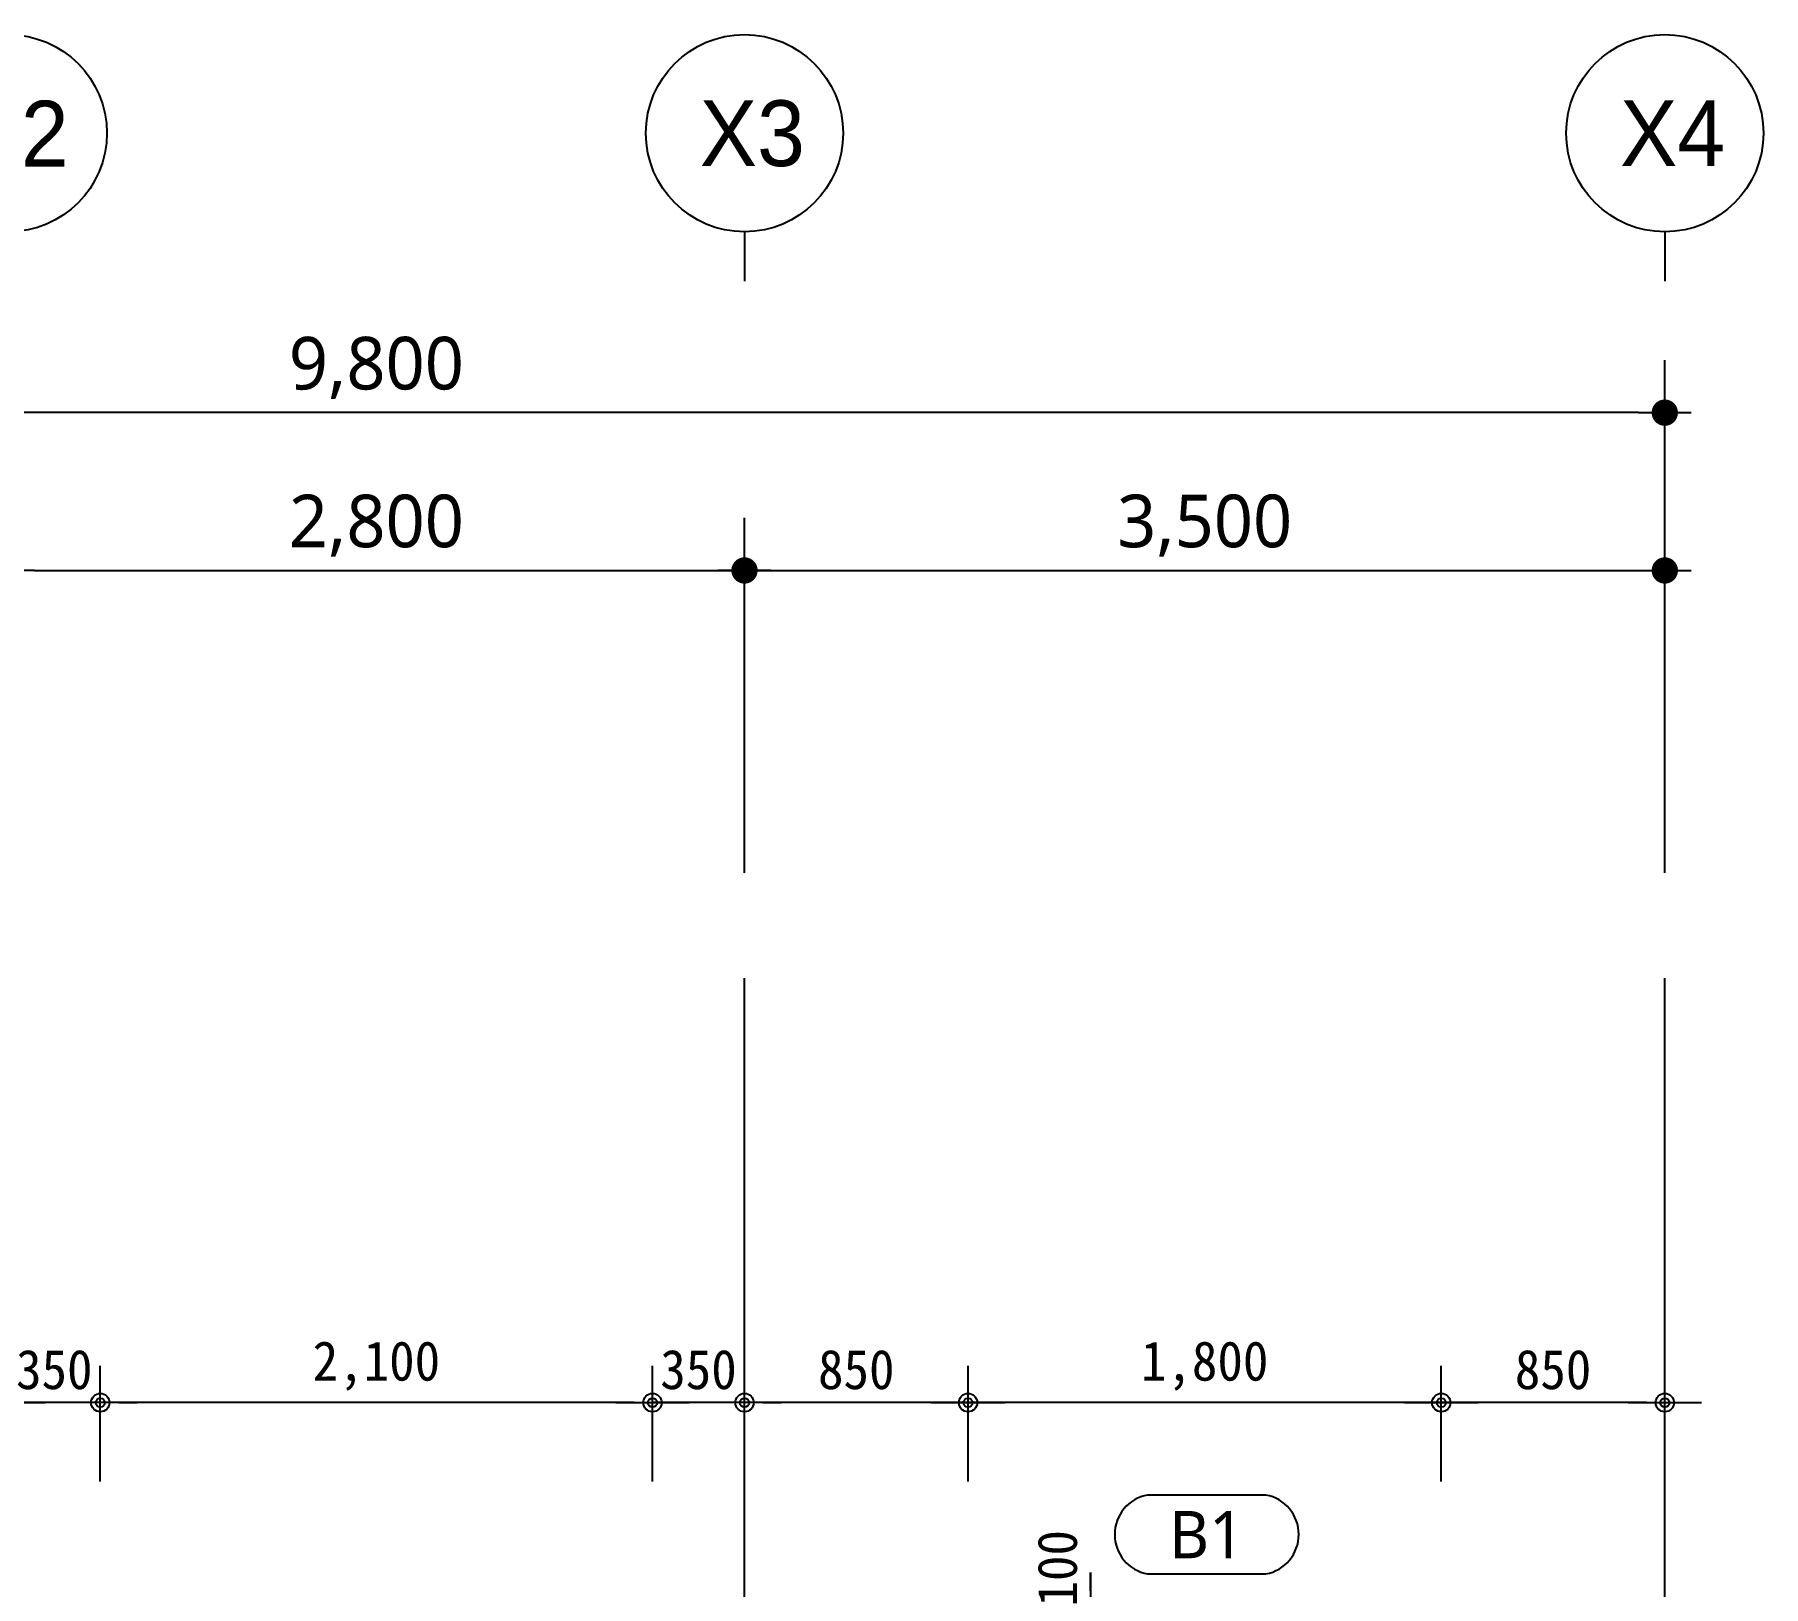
# Model space of a CAD drawing. Extents: x 4530 to 250084, y -28397 to -2308.
# Drawn here: x 59530 to 66105, y -8208 to -2308 of the extents above; entities that cross this region are included whole.
import ezdxf
from ezdxf.enums import TextEntityAlignment as Align

# ---------------------------------------------------------------- set-up
doc = ezdxf.new("R2010")
doc.units = 0
doc.header["$LTSCALE"] = 100
doc.header["$MEASUREMENT"] = 0
doc.header["$PDMODE"] = 34
doc.header["$PDSIZE"] = 3
doc.layers.get('0').update_dxf_attribs({"linetype": 'CONTINUOUS'})
doc.layers.get('Defpoints').update_dxf_attribs({"color": 171, "linetype": 'CONTINUOUS'})
for name, color, linetype in [('buble', 3, 'CONTINUOUS'), ('cen', 1, 'CONTINUOUS'), ('DIM', 1, 'CONTINUOUS'), ('S_SYM', 6, 'CONTINUOUS'), ('S_SYM(B)', 5, 'CONTINUOUS'), ('S_TXT(G)', 7, 'CONTINUOUS'), ('SDIM', 1, 'CONTINUOUS')]:
    doc.layers.add(name, color=color, linetype=linetype)
doc.styles.add('EUN-STYLE1', font='malgun.ttf')
doc.styles.add('HY울릉도M', font='')
doc.styles.get("Standard").update_dxf_attribs({"font": 'malgun.ttf'})
doc.styles.add('WL', font='')
doc.styles.add('돋움', font='')
doc.styles.get('HY울릉도M').set_extended_font_data('HY울릉도M')
doc.styles.get('WL').set_extended_font_data('Dotum')
doc.styles.get('돋움').set_extended_font_data('DotumChe')
doc.dimstyles.new('YenaA1-100', dxfattribs={"dimscale": 100, "dimtxt": 2, "dimasz": 1, "dimexe": 2, "dimexo": 3, "dimgap": 0.5, "dimtad": 1, "dimdec": 0, "dimzin": 9, "dimlunit": 6, "dimtxsty": 'STANDARD', "dimblk": 'dots', "dimcen": 0, "dimclrt": 3, "dimadec": 0, "dimazin": 0, "dimtm": 1e-09, "dimtfac": 1, "dimtdec": 0, "dimtix": 1, "dimtmove": 2, "dimatfit": 3, "dimldrblk": 'dots', "dimfxl": 1, "dimtolj": 1, "dimtzin": 0, "dimarcsym": 0})
doc.dimstyles.new('YenaA3-100-S', dxfattribs={"dimscale": 200, "dimtxt": 3, "dimasz": 0.75, "dimexe": 1.4, "dimexo": 3, "dimgap": 0.5, "dimtad": 1, "dimdec": 0, "dimdsep": 46, "dimlunit": 6, "dimtxsty": 'WL', "dimblk1": 'DIMDOT', "dimblk2": 'DIMDOT', "dimsah": 1, "dimcen": 2.5, "dimdle": 2, "dimclrd": 256, "dimclre": 256, "dimclrt": 4, "dimadec": 0, "dimazin": 0, "dimtfac": 8, "dimtdec": 0, "dimtix": 1, "dimtmove": 2, "dimatfit": 3, "dimldrblk": 'DIMDOT', "dimfxl": 1, "dimtolj": 1, "dimtzin": 0, "dimarcsym": 0})

# ---------------------------------------------------------------- blocks, each defined once
blk = doc.blocks.new('SYM(B)')
at = {"layer": 'S_SYM', "color": 5, "elevation": 0}
blk.add_lwpolyline([(180, -120, 0.833333), (180, 120), (-180, 120, 0.833333), (-180, -120)], format="xyb", close=True, dxfattribs=at)
blk = doc.blocks.new('DIMDOT')
at = {"linetype": 'Continuous'}
blk.add_line((-2, 0), (2, 0), dxfattribs=at)
for radius in [0.5, 0.25]:
    blk.add_circle((0, 0), radius, dxfattribs=at)
blk = doc.blocks.new('*D61')
at = {"layer": 'Defpoints', "color": 0, "transparency": 16777216}
for p in [(63545.7, -8295.5), (64243.5, -8295.5), (64243.5, -8395.5)]:
    blk.add_point(p, dxfattribs=at)
at = {"layer": 'SDIM', "lineweight": -2, "transparency": 16777216}
for p, q in [((63545.7, -8225.5), (63545.7, -8155.5)), ((63943.5, -8295.5), (63405.7, -8295.5)), ((63545.7, -8395.5), (63545.7, -8295.5)), ((63943.5, -8395.5), (63405.7, -8395.5)), ((63545.7, -8465.5), (63545.7, -8535.5))]:
    blk.add_line(p, q, dxfattribs=at)
at = {"layer": 'SDIM', "lineweight": -2, "transparency": 16777216, "xscale": 70, "yscale": 70, "zscale": 70}
for p, rotation in [((63545.7, -8295.5), 270), ((63545.7, -8395.5), 90)]:
    blk.add_blockref('DIMDOT', p, dxfattribs=dict(at, rotation=rotation))
at = {"layer": 'SDIM', "color": 4, "transparency": 16777216, "insert": (63420.6, -8139.2), "char_height": 150, "attachment_point": 5, "rotation": 90, "style": '돋움'}
blk.add_mtext('\\A1;100', dxfattribs=at)
blk = doc.blocks.new('dots')
blk.add_line((-1, 0), (1, 0))
at = {"const_width": 0.5}
blk.add_lwpolyline([(-0.25, 0, 1), (0.25, 0, 1)], format="xyb", close=True, dxfattribs=at)
blk = doc.blocks.new('*D126')
at = {"layer": 'Defpoints', "color": 0, "transparency": 16777216}
for p in [(55930.2, -3745.5), (55930.2, -5795.5), (65730.2, -5795.5)]:
    blk.add_point(p, dxfattribs=at)
at = {"layer": 'DIM', "color": 0, "lineweight": -2, "transparency": 16777216}
for p, q in [((55930.2, -5495.5), (55930.2, -3545.5)), ((65730.2, -5495.5), (65730.2, -3545.5)), ((65630.2, -3745.5), (56030.2, -3745.5))]:
    blk.add_line(p, q, dxfattribs=at)
at = {"layer": 'DIM', "color": 0, "lineweight": -2, "transparency": 16777216, "xscale": 100, "yscale": 100, "zscale": 100, "rotation": 180}
blk.add_blockref('dots', (55930.2, -3745.5), dxfattribs=at)
at = {"layer": 'DIM', "color": 0, "lineweight": -2, "transparency": 16777216, "xscale": 100, "yscale": 100, "zscale": 100}
blk.add_blockref('dots', (65730.2, -3745.5), dxfattribs=at)
at = {"layer": 'DIM', "color": 3, "transparency": 16777216, "insert": (60830.2, -3575.4), "char_height": 200, "attachment_point": 5}
blk.add_mtext('\\A1;9,800', dxfattribs=at)
blk = doc.blocks.new('*D127')
at = {"layer": 'Defpoints', "color": 0, "transparency": 16777216}
for p in [(62230.2, -4345.5), (59430.2, -5795.5), (62230.2, -5795.5)]:
    blk.add_point(p, dxfattribs=at)
at = {"layer": 'DIM', "color": 0, "lineweight": -2, "transparency": 16777216}
for p, q in [((59430.2, -5495.5), (59430.2, -4145.5)), ((62230.2, -5495.5), (62230.2, -4145.5)), ((59530.2, -4345.5), (62130.2, -4345.5))]:
    blk.add_line(p, q, dxfattribs=at)
at = {"layer": 'DIM', "color": 0, "lineweight": -2, "transparency": 16777216, "xscale": 100, "yscale": 100, "zscale": 100, "rotation": 180}
blk.add_blockref('dots', (59430.2, -4345.5), dxfattribs=at)
at = {"layer": 'DIM', "color": 0, "lineweight": -2, "transparency": 16777216, "xscale": 100, "yscale": 100, "zscale": 100}
blk.add_blockref('dots', (62230.2, -4345.5), dxfattribs=at)
at = {"layer": 'DIM', "color": 3, "transparency": 16777216, "insert": (60830.2, -4175.4), "char_height": 200, "attachment_point": 5}
blk.add_mtext('\\A1;2,800', dxfattribs=at)
blk = doc.blocks.new('*D129')
at = {"layer": 'Defpoints', "color": 0, "transparency": 16777216}
for p in [(65730.2, -4345.5), (62230.2, -5795.5), (65730.2, -5795.5)]:
    blk.add_point(p, dxfattribs=at)
at = {"layer": 'DIM', "color": 0, "lineweight": -2, "transparency": 16777216}
for p, q in [((62230.2, -5495.5), (62230.2, -4145.5)), ((65730.2, -5495.5), (65730.2, -4145.5)), ((62330.2, -4345.5), (65630.2, -4345.5))]:
    blk.add_line(p, q, dxfattribs=at)
at = {"layer": 'DIM', "color": 0, "lineweight": -2, "transparency": 16777216, "xscale": 100, "yscale": 100, "zscale": 100, "rotation": 180}
blk.add_blockref('dots', (62230.2, -4345.5), dxfattribs=at)
at = {"layer": 'DIM', "color": 0, "lineweight": -2, "transparency": 16777216, "xscale": 100, "yscale": 100, "zscale": 100}
blk.add_blockref('dots', (65730.2, -4345.5), dxfattribs=at)
at = {"layer": 'DIM', "color": 3, "transparency": 16777216, "insert": (63980.2, -4175.4), "char_height": 200, "attachment_point": 5}
blk.add_mtext('\\A1;3,500', dxfattribs=at)
blk = doc.blocks.new('*D219')
at = {"layer": 'Defpoints', "color": 0, "transparency": 16777216}
for p in [(58580.2, -7509.3), (58580.2, -8109.3), (59430.2, -8109.3)]:
    blk.add_point(p, dxfattribs=at)
at = {"layer": 'SDIM', "lineweight": -2, "transparency": 16777216}
for p, q in [((58580.2, -7809.3), (58580.2, -7369.3)), ((59430.2, -7809.3), (59430.2, -7369.3)), ((59360.2, -7509.3), (58650.2, -7509.3))]:
    blk.add_line(p, q, dxfattribs=at)
at = {"layer": 'SDIM', "lineweight": -2, "transparency": 16777216, "xscale": 70, "yscale": 70, "zscale": 70, "rotation": 180}
blk.add_blockref('DIMDOT', (58580.2, -7509.3), dxfattribs=at)
at = {"layer": 'SDIM', "lineweight": -2, "transparency": 16777216, "xscale": 70, "yscale": 70, "zscale": 70}
blk.add_blockref('DIMDOT', (59430.2, -7509.3), dxfattribs=at)
at = {"layer": 'SDIM', "color": 4, "transparency": 16777216, "insert": (59005.2, -7384.2), "char_height": 150, "attachment_point": 5, "style": '돋움'}
blk.add_mtext('\\A1;850', dxfattribs=at)
blk = doc.blocks.new('*D220')
at = {"layer": 'Defpoints', "color": 0, "transparency": 16777216}
for p in [(59430.2, -7509.3), (59430.2, -8109.3), (59780.2, -8109.3)]:
    blk.add_point(p, dxfattribs=at)
at = {"layer": 'SDIM', "lineweight": -2, "transparency": 16777216}
for p, q in [((59430.2, -7809.3), (59430.2, -7369.3)), ((59780.2, -7809.3), (59780.2, -7369.3)), ((59360.2, -7509.3), (59290.2, -7509.3)), ((59780.2, -7509.3), (59430.2, -7509.3)), ((59850.2, -7509.3), (59920.2, -7509.3))]:
    blk.add_line(p, q, dxfattribs=at)
at = {"layer": 'SDIM', "lineweight": -2, "transparency": 16777216, "xscale": 70, "yscale": 70, "zscale": 70}
blk.add_blockref('DIMDOT', (59430.2, -7509.3), dxfattribs=at)
at = {"layer": 'SDIM', "lineweight": -2, "transparency": 16777216, "xscale": 70, "yscale": 70, "zscale": 70, "rotation": 180}
blk.add_blockref('DIMDOT', (59780.2, -7509.3), dxfattribs=at)
at = {"layer": 'SDIM', "color": 4, "transparency": 16777216, "insert": (59605.2, -7384.2), "char_height": 150, "attachment_point": 5, "style": '돋움'}
blk.add_mtext('\\A1;350', dxfattribs=at)
blk = doc.blocks.new('*D221')
at = {"layer": 'Defpoints', "color": 0, "transparency": 16777216}
for p in [(59780.2, -7509.3), (59780.2, -8109.3), (61880.2, -8109.3)]:
    blk.add_point(p, dxfattribs=at)
at = {"layer": 'SDIM', "lineweight": -2, "transparency": 16777216}
for p, q in [((59780.2, -7809.3), (59780.2, -7369.3)), ((61880.2, -7809.3), (61880.2, -7369.3)), ((61810.2, -7509.3), (59850.2, -7509.3))]:
    blk.add_line(p, q, dxfattribs=at)
at = {"layer": 'SDIM', "lineweight": -2, "transparency": 16777216, "xscale": 70, "yscale": 70, "zscale": 70, "rotation": 180}
blk.add_blockref('DIMDOT', (59780.2, -7509.3), dxfattribs=at)
at = {"layer": 'SDIM', "lineweight": -2, "transparency": 16777216, "xscale": 70, "yscale": 70, "zscale": 70}
blk.add_blockref('DIMDOT', (61880.2, -7509.3), dxfattribs=at)
at = {"layer": 'SDIM', "color": 4, "transparency": 16777216, "insert": (60830.2, -7370.1), "char_height": 150, "attachment_point": 5, "style": '돋움'}
blk.add_mtext('\\A1;2,100', dxfattribs=at)
blk = doc.blocks.new('*D224')
at = {"layer": 'Defpoints', "color": 0, "transparency": 16777216}
for p in [(61880.2, -7509.3), (61880.2, -8109.3), (62230.2, -8109.3)]:
    blk.add_point(p, dxfattribs=at)
at = {"layer": 'SDIM', "lineweight": -2, "transparency": 16777216}
for p, q in [((61880.2, -7809.3), (61880.2, -7369.3)), ((62230.2, -7809.3), (62230.2, -7369.3)), ((61810.2, -7509.3), (61740.2, -7509.3)), ((62230.2, -7509.3), (61880.2, -7509.3)), ((62300.2, -7509.3), (62370.2, -7509.3))]:
    blk.add_line(p, q, dxfattribs=at)
at = {"layer": 'SDIM', "lineweight": -2, "transparency": 16777216, "xscale": 70, "yscale": 70, "zscale": 70}
blk.add_blockref('DIMDOT', (61880.2, -7509.3), dxfattribs=at)
at = {"layer": 'SDIM', "lineweight": -2, "transparency": 16777216, "xscale": 70, "yscale": 70, "zscale": 70, "rotation": 180}
blk.add_blockref('DIMDOT', (62230.2, -7509.3), dxfattribs=at)
at = {"layer": 'SDIM', "color": 4, "transparency": 16777216, "insert": (62055.2, -7384.2), "char_height": 150, "attachment_point": 5, "style": '돋움'}
blk.add_mtext('\\A1;350', dxfattribs=at)
blk = doc.blocks.new('*D226')
at = {"layer": 'Defpoints', "color": 0, "transparency": 16777216}
for p in [(62230.2, -7509.3), (62230.2, -8109.3), (63080.2, -8109.3)]:
    blk.add_point(p, dxfattribs=at)
at = {"layer": 'SDIM', "lineweight": -2, "transparency": 16777216}
for p, q in [((62230.2, -7809.3), (62230.2, -7369.3)), ((63080.2, -7809.3), (63080.2, -7369.3)), ((63010.2, -7509.3), (62300.2, -7509.3))]:
    blk.add_line(p, q, dxfattribs=at)
at = {"layer": 'SDIM', "lineweight": -2, "transparency": 16777216, "xscale": 70, "yscale": 70, "zscale": 70, "rotation": 180}
blk.add_blockref('DIMDOT', (62230.2, -7509.3), dxfattribs=at)
at = {"layer": 'SDIM', "lineweight": -2, "transparency": 16777216, "xscale": 70, "yscale": 70, "zscale": 70}
blk.add_blockref('DIMDOT', (63080.2, -7509.3), dxfattribs=at)
at = {"layer": 'SDIM', "color": 4, "transparency": 16777216, "insert": (62655.2, -7384.2), "char_height": 150, "attachment_point": 5, "style": '돋움'}
blk.add_mtext('\\A1;850', dxfattribs=at)
blk = doc.blocks.new('*D227')
at = {"layer": 'Defpoints', "color": 0, "transparency": 16777216}
for p in [(63080.2, -7509.3), (63080.2, -8109.3), (64880.2, -8109.3)]:
    blk.add_point(p, dxfattribs=at)
at = {"layer": 'SDIM', "lineweight": -2, "transparency": 16777216}
for p, q in [((63080.2, -7809.3), (63080.2, -7369.3)), ((64880.2, -7809.3), (64880.2, -7369.3)), ((64810.2, -7509.3), (63150.2, -7509.3))]:
    blk.add_line(p, q, dxfattribs=at)
at = {"layer": 'SDIM', "lineweight": -2, "transparency": 16777216, "xscale": 70, "yscale": 70, "zscale": 70, "rotation": 180}
blk.add_blockref('DIMDOT', (63080.2, -7509.3), dxfattribs=at)
at = {"layer": 'SDIM', "lineweight": -2, "transparency": 16777216, "xscale": 70, "yscale": 70, "zscale": 70}
blk.add_blockref('DIMDOT', (64880.2, -7509.3), dxfattribs=at)
at = {"layer": 'SDIM', "color": 4, "transparency": 16777216, "insert": (63980.2, -7370.1), "char_height": 150, "attachment_point": 5, "style": '돋움'}
blk.add_mtext('\\A1;1,800', dxfattribs=at)
blk = doc.blocks.new('*D228')
at = {"layer": 'Defpoints', "color": 0, "transparency": 16777216}
for p in [(64880.2, -7509.3), (64880.2, -8109.3), (65730.2, -8109.3)]:
    blk.add_point(p, dxfattribs=at)
at = {"layer": 'SDIM', "lineweight": -2, "transparency": 16777216}
for p, q in [((64880.2, -7809.3), (64880.2, -7369.3)), ((65730.2, -7809.3), (65730.2, -7369.3)), ((65660.2, -7509.3), (64950.2, -7509.3))]:
    blk.add_line(p, q, dxfattribs=at)
at = {"layer": 'SDIM', "lineweight": -2, "transparency": 16777216, "xscale": 70, "yscale": 70, "zscale": 70, "rotation": 180}
blk.add_blockref('DIMDOT', (64880.2, -7509.3), dxfattribs=at)
at = {"layer": 'SDIM', "lineweight": -2, "transparency": 16777216, "xscale": 70, "yscale": 70, "zscale": 70}
blk.add_blockref('DIMDOT', (65730.2, -7509.3), dxfattribs=at)
at = {"layer": 'SDIM', "color": 4, "transparency": 16777216, "insert": (65305.2, -7384.2), "char_height": 150, "attachment_point": 5, "style": '돋움'}
blk.add_mtext('\\A1;850', dxfattribs=at)

msp = doc.modelspace()

# ---------------------------------------------------------------- linework, layer by layer
at = {"layer": 'buble'}
for p, q in [((62230.2, -3058), (62230.2, -3245.5)), ((65730.2, -3058), (65730.2, -3245.5))]:
    msp.add_line(p, q, dxfattribs=at)
for centre in [(59430.2, -2683), (62230.2, -2683), (65730.2, -2683)]:
    msp.add_circle(centre, 375, dxfattribs=at)
at = {"layer": 'cen'}
for p, q in [((62230.2, -15395.5), (62230.2, -5895.5)), ((65730.2, -22495.5), (65730.2, -5895.5))]:
    msp.add_line(p, q, dxfattribs=at)

# ---------------------------------------------------------------- block references
at = {"layer": 'S_SYM(B)', "xscale": 1.250000000004547, "yscale": 1.250000000004547, "zscale": 1.250000000004547}
msp.add_blockref('SYM(B)', (63988, -8010.7), dxfattribs=at)

# ---------------------------------------------------------------- texts
at = {"layer": 'buble', "style": 'HY울릉도M'}
for s, p in [('X2', (59459.9, -2683)), ('X3', (62259.9, -2683)), ('X4', (65759.9, -2683))]:
    msp.add_text(s, height=250, dxfattribs=at).set_placement(p, align=Align.MIDDLE)
at = {"layer": 'S_TXT(G)', "style": 'EUN-STYLE1'}
msp.add_text('B1', height=180, dxfattribs=at).set_placement((63988, -8011, 0), align=Align.MIDDLE_CENTER)

# ---------------------------------------------------------------- dimensions: what is measured, and where the dimension line sits
at = {"layer": 'DIM'}
dim = msp.add_linear_dim(base=(55930.2, -3745.5), p1=(65730.2, -5795.5), p2=(55930.2, -5795.5), angle=180, dimstyle='YenaA1-100', dxfattribs=at)
dim.commit()
dim.dimension.update_dxf_attribs({"geometry": '*D126', "text_midpoint": (60830.2, -3575.4)})
for base, p1, p2, picture, middle in [((62230.2, -4345.5), (59430.2, -5795.5), (62230.2, -5795.5), '*D127', (60830.2, -4175.4)), ((65730.2, -4345.5), (62230.2, -5795.5), (65730.2, -5795.5), '*D129', (63980.2, -4175.4))]:
    dim = msp.add_linear_dim(base=base, p1=p1, p2=p2, dimstyle='YenaA1-100', dxfattribs=at)
    dim.commit()
    dim.dimension.update_dxf_attribs({"geometry": picture, "text_midpoint": middle})
at = {"layer": 'SDIM'}
for base, p1, p2, picture, middle in [((58580.2, -7509.3), (59430.2, -8109.3), (58580.2, -8109.3), '*D219', (59005.2, -7384.2)), ((59430.2, -7509.3), (59780.2, -8109.3), (59430.2, -8109.3), '*D220', (59605.2, -7384.2)), ((59780.2, -7509.3), (61880.2, -8109.3), (59780.2, -8109.3), '*D221', (60830.2, -7370.1)), ((61880.2, -7509.3), (62230.2, -8109.3), (61880.2, -8109.3), '*D224', (62055.2, -7384.2)), ((62230.2, -7509.3), (63080.2, -8109.3), (62230.2, -8109.3), '*D226', (62655.2, -7384.2)), ((63080.2, -7509.3), (64880.2, -8109.3), (63080.2, -8109.3), '*D227', (63980.2, -7370.1)), ((64880.2, -7509.3), (65730.2, -8109.3), (64880.2, -8109.3), '*D228', (65305.2, -7384.2))]:
    dim = msp.add_linear_dim(base=base, p1=p1, p2=p2, angle=180, dimstyle='YenaA3-100-S', override={"dimscale": 100, "dimtxt": 1.5, "dimasz": 0.7, "dimlfac": 1, "dimtxsty": '돋움'}, dxfattribs=at)
    dim.commit()
    dim.dimension.update_dxf_attribs({"geometry": picture, "text_midpoint": middle})
dim = msp.add_linear_dim(base=(63545.7, -8295.5), p1=(64243.5, -8395.5), p2=(64243.5, -8295.5), angle=90, dimstyle='YenaA3-100-S', override={"dimscale": 100, "dimtxt": 1.5, "dimasz": 0.7, "dimtxsty": '돋움'}, dxfattribs=at)
dim.commit()
dim.dimension.update_dxf_attribs({"geometry": '*D61', "text_midpoint": (63420.6, -8139.2), "dimtype": 160})

doc.saveas('drawing.dxf')
